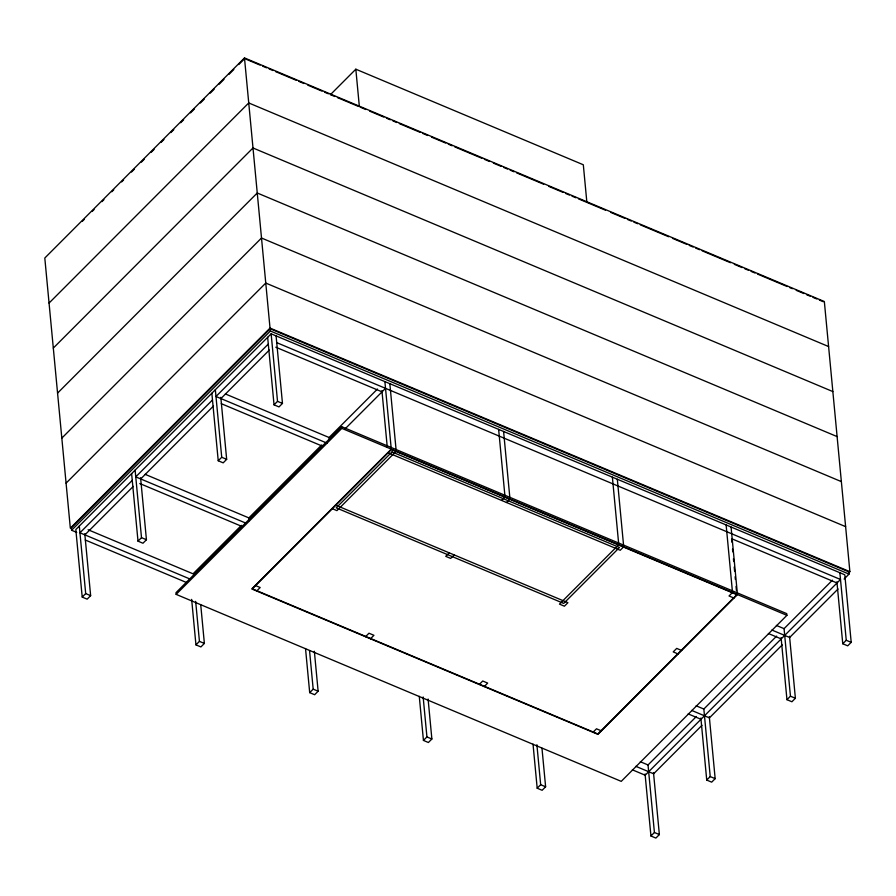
<?xml version="1.0" encoding="UTF-8"?>
<svg xmlns="http://www.w3.org/2000/svg" width="896" height="896" viewBox="0 0 896 896"><rect width="100%" height="100%" fill="white"/><g stroke="black" fill="none" stroke-linecap="round" stroke-linejoin="round"><path stroke-width="1.34" d="M244.485 57.926L44.8 258.026L70.336 528.17L270.021 328.082L244.485 57.926L824.342 301.526L849.878 571.67L847.896 573.653M82.275 221.357L84.235 219.386M92.109 211.49L94.08 209.518M101.954 201.634L103.925 199.662M111.798 191.766L113.77 189.795M121.643 181.91L123.603 179.928M131.477 172.043L134.434 169.086M141.322 162.176L144.278 159.219M151.166 152.32L154.123 149.363M161.011 142.453L163.957 139.496M170.856 132.597L173.802 129.64M180.69 122.73L183.646 119.773M190.534 112.874L194.477 108.92M200.379 103.006L204.31 99.064M210.224 93.139L214.155 89.197M219.072 84.269L224 79.341M228.917 74.402L233.845 69.474M238.762 64.546L243.678 59.606M49.056 303.05L248.741 102.95L828.598 346.55M53.312 348.074L252.997 147.974L832.854 391.574M330.366 94.718L355.824 69.205L583.318 164.774L586.869 202.35M57.568 393.098L257.253 192.998L837.11 436.598M61.824 438.122L261.509 238.022L841.366 481.622M66.08 483.146L265.765 283.058L845.622 526.646M844.11 579.029L849.027 574.101L848.814 571.85L270.2 328.776L71.389 527.99L71.602 530.242L76.754 532.414M71.602 530.242L270.413 331.027L270.2 328.776M836.909 581.739L842.766 643.765L847.717 645.837L851.2 642.342L844.816 574.806L271.141 333.816L75.824 529.536L82.208 597.072L87.147 599.155L90.642 595.661L84.773 533.635M132.261 480.368L79.946 532.795L189.851 578.962M212.486 399.986L135.755 476.874L245.661 523.04M268.296 344.064L215.981 396.491L327.163 443.195M84.896 534.878L133.258 486.405M140.694 478.957L213.494 406M220.92 398.563L269.293 350.09M82.208 597.072L85.691 593.578L79.307 526.042M140.582 477.714L146.44 539.739L142.957 543.234L138.006 541.15L141.501 537.656L135.117 470.12M220.808 397.32L226.666 459.346L223.182 462.84L218.232 460.768L221.726 457.274L215.342 389.738M276.091 335.888L282.475 403.424L278.992 406.918L274.042 404.846L277.525 401.352L271.141 333.816M241.427 525.358L193.054 573.821L88.088 529.738M249.122 520.666L248.864 517.899L321.664 444.954M329.347 440.272L329.078 437.517L377.451 389.043M341.656 426.664L175.986 592.682L176.142 594.373L621.23 781.357L786.912 615.339L786.755 613.648L341.656 426.664L341.824 428.355L176.142 594.373M345.24 428.714L385.526 388.349M200.738 604.845L204.378 643.44L200.894 646.934L195.944 644.862L199.438 641.368L195.664 601.395M256.704 591.013L260.187 587.518L255.248 585.446M314.35 651.258L318.125 691.219L314.642 694.725L309.691 692.642L313.186 689.147L309.534 650.552M365.501 636.72L368.984 633.226L373.934 635.298L370.451 638.803M449.21 552.843L445.726 556.338L450.666 558.41L454.16 554.915M501.536 500.416L505.019 496.922L498.635 429.374M506.475 502.488L509.97 498.994L503.586 431.458M428.098 699.037L431.872 739.01L428.389 742.504L423.438 740.421L426.933 736.926L423.147 696.965M479.248 684.499L482.731 681.005L487.682 683.088L484.187 686.582M541.968 748.205L545.619 786.789L542.125 790.283L537.186 788.211L540.669 784.717L536.894 744.744M592.995 732.29L596.478 728.795L601.429 730.867M653.498 772.554L659.366 834.579L655.872 838.074L650.933 835.99L654.416 832.496L648.032 764.96L696.405 716.486M709.307 716.632L715.165 778.658L711.682 782.152L706.731 780.069L710.226 776.574L703.842 709.038L776.642 636.093M789.533 636.238L795.39 698.264L791.907 701.758L786.957 699.686L790.451 696.192L784.067 628.656L832.429 580.182M701.982 725.323L653.621 773.797L635.869 766.338M782.219 644.918L709.419 717.875L691.678 710.416M838.018 589.019L789.645 637.482L771.904 630.034M842.766 643.765L846.25 640.27L839.866 572.734M245.952 59.17L260.131 65.117M262.707 66.203L266.571 67.827M269.147 68.914L273.022 70.538M275.598 71.613L296.218 80.282M298.794 81.368L303.946 83.53M307.81 85.154L321.989 91.112M324.565 92.187L328.429 93.811M331.005 94.898L334.88 96.522M337.456 97.608L358.075 106.266M360.651 107.352L365.803 109.514M369.667 111.138L383.846 117.096M386.422 118.171L390.286 119.795M392.862 120.882L396.726 122.506M399.314 123.592L419.933 132.25M422.509 133.336L427.661 135.498M431.525 137.122L445.704 143.08M448.28 144.166L452.144 145.79M454.72 146.866L481.779 158.234M484.366 159.32L489.518 161.482M493.382 163.106L501.11 166.354M503.686 167.44L507.562 169.064M510.138 170.15L514.002 171.774M516.578 172.85L543.637 184.218M548.8 186.39L562.968 192.349M565.544 193.424L569.419 195.048M571.995 196.134L575.859 197.758M578.435 198.845L605.494 210.213M610.646 212.374L624.826 218.333M627.402 219.408L631.266 221.032M633.853 222.118L637.717 223.742M640.293 224.829L668.64 236.734M672.504 238.358L686.683 244.317M689.259 245.403L693.123 247.027M695.699 248.102L699.574 249.726M702.15 250.813L730.498 262.718M734.362 264.342L742.101 267.59M744.677 268.677L748.541 270.301M751.117 271.387L754.981 273.011M757.557 274.086L787.203 286.541M789.779 287.627L792.355 288.702M796.219 290.326L803.958 293.574M806.534 294.661L810.398 296.285M812.974 297.371L816.838 298.995M819.414 300.07L823.278 301.706M270.021 328.082L849.878 571.67M270.413 331.027L849.027 574.101M276.73 342.642L840.504 579.488L645.187 775.208L632.386 769.832M275.8 347.211L382.043 391.843M732.066 538.888L837.021 582.982M277.525 401.352L282.475 403.424M341.824 428.355L786.912 615.339M846.25 640.27L851.2 642.342M387.789 452.626L620.222 550.267L623.706 546.773L617.322 479.237M733.97 598.058L729.019 595.974L732.514 592.48L726.13 524.944M225.4 393.96L329.078 437.517M776.384 625.43L784.067 628.656M221.278 403.67L322.392 446.152M768.41 633.528L781.211 638.904M221.726 457.274L226.666 459.346M335.462 505.053L567.907 602.694L564.413 606.189L559.474 604.117L618.766 544.701L612.382 477.165M681.643 650.485L676.704 648.402L673.21 651.896L678.16 653.979M790.451 696.192L795.39 698.264M331.979 508.547L336.93 510.63L396.222 451.214L389.838 383.667M145.186 474.354L248.864 517.899M696.158 705.813L703.842 709.038M139.776 483.526L242.166 526.534M688.195 713.91L700.986 719.286M141.501 537.656L146.44 539.739M710.226 776.574L715.165 778.658M640.349 761.734L648.032 764.96M85.243 539.986L186.368 582.456M85.691 593.578L90.642 595.661M199.438 641.368L204.378 643.44M313.186 689.147L318.125 691.219M426.933 736.926L431.872 739.01M540.669 784.717L545.619 786.789M654.416 832.496L659.366 834.579M781.099 637.661L786.957 699.686M731.069 527.027L737.453 594.563L597.934 734.362L251.754 588.941L391.272 449.131L384.888 381.595M731.595 539.414L731.864 542.17M732.514 549.08L732.771 551.846M733.432 558.746L733.69 561.512M734.216 567.034L734.608 571.189M735.123 576.71L735.381 579.477M736.042 586.376L736.434 590.52M700.874 718.043L706.731 780.069M645.064 773.965L650.933 835.99M533.019 744.106L537.186 788.211M419.272 696.315L423.438 740.421M355.824 69.205L359.374 106.781M381.92 390.6L387.262 447.115M305.525 648.536L309.691 692.642M267.658 337.31L274.042 404.846M211.848 393.232L218.232 460.768M191.654 599.379L195.944 644.862M131.622 473.614L138.006 541.15M391.384 449.546L252.392 588.829L597.822 733.947L736.826 594.664L391.384 449.546M392 451.92L336.202 507.842L563.685 603.411L619.494 547.49L392 451.92"/></g></svg>
